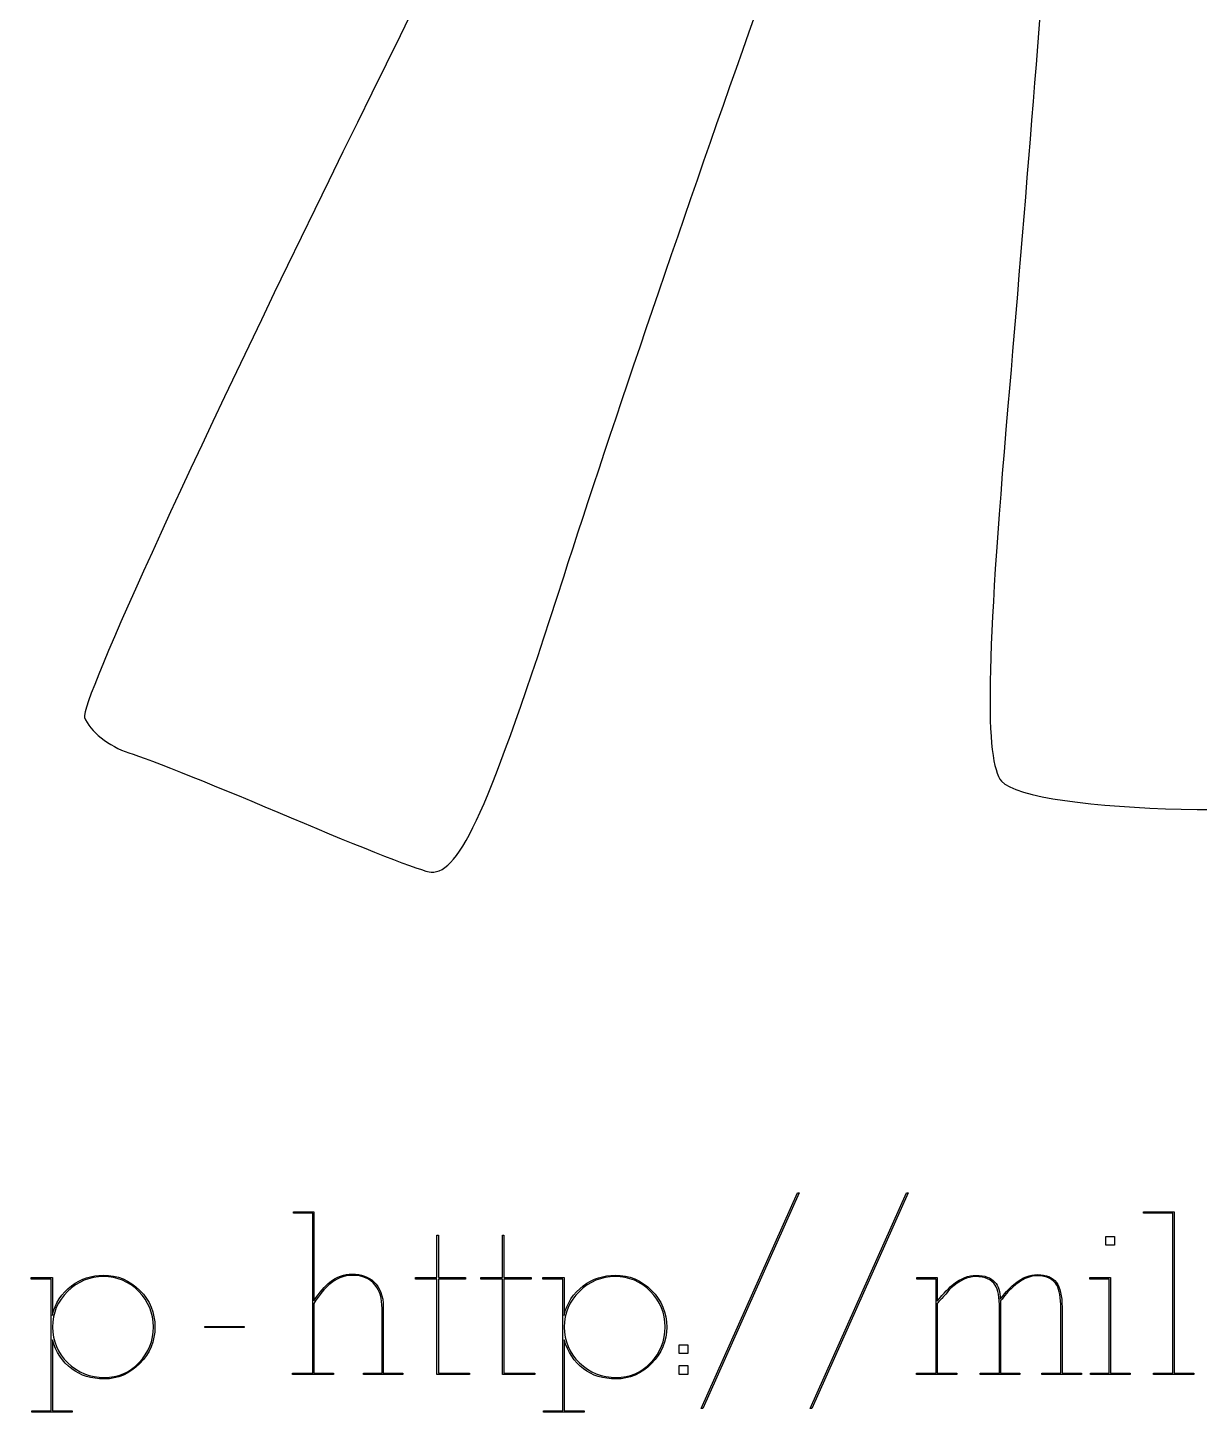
# Model space of a CAD drawing. Header units: centimetres. Extents: x -14.6 to 14.6, y -14.6 to 14.6.
# Drawn here: x 4.671 to 7.845, y -6.479 to -2.729 of the extents above; entities that cross this region are included whole.
import ezdxf

# ---------------------------------------------------------------- set-up
doc = ezdxf.new("R2010")
doc.units = ezdxf.units.CM
doc.header["$MEASUREMENT"] = 0
doc.layers.add('Layer 1', color=7, linetype='Continuous')

msp = doc.modelspace()

# ---------------------------------------------------------------- linework, layer by layer
at = {"layer": 'Layer 1', "color": 2}
msp.add_open_spline([(5.38424, -4.86849), (5.19538, -4.78809), (4.99757, -4.7089), (4.94465, -4.6925), (4.94465, -4.6925), (4.89176, -4.67613), (4.8378, -4.63306), (4.82476, -4.59683), (4.82476, -4.59683), (4.81175, -4.56059), (5.14444, -3.83556), (5.5641, -2.98568), (5.5641, -2.98568), (5.98373, -2.13577), (6.32742, -1.41236), (6.32782, -1.37807), (6.32782, -1.37807), (6.32824, -1.34378), (6.25774, -1.28022), (6.17118, -1.23682), (6.17118, -1.23682), (6.08463, -1.19344), (5.99914, -1.15009), (5.98125, -1.14049), (5.98125, -1.14049), (5.94795, -1.12263), (5.32985, -1.81664), (4.49973, -2.80396), (4.49973, -2.80396), (4.24009, -3.11274), (3.99021, -3.35768), (3.93478, -3.35768), (3.93478, -3.35768), (3.81461, -3.35768), (3.18077, -2.73067), (3.181, -2.61199), (3.181, -2.61199), (3.18108, -2.56571), (3.48368, -2.2779), (3.85347, -1.97243), (3.85347, -1.97243), (4.22324, -1.66698), (4.73076, -1.22725), (4.98131, -0.99526), (4.98131, -0.99526), (4.98131, -0.99526), (5.43684, -0.57348), (5.43684, -0.57348), (5.43684, -0.57348), (5.43684, -0.57348), (5.32469, -0.39645), (5.32469, -0.39645), (5.32469, -0.39645), (5.32469, -0.39645), (5.21256, -0.21944), (5.21256, -0.21944), (5.21256, -0.21944), (5.21256, -0.21944), (4.49716, -0.54727), (4.49716, -0.54727), (4.49716, -0.54727), (4.10369, -0.72755), (3.39009, -1.07561), (2.91136, -1.32069), (2.91136, -1.32069), (2.43266, -1.5658), (2.01187, -1.75661), (1.97628, -1.74476), (1.97628, -1.74476), (1.89426, -1.71744), (1.52599, -0.83618), (1.55978, -0.74812), (1.55978, -0.74812), (1.57363, -0.712), (1.88611, -0.58638), (2.25412, -0.46895), (2.25412, -0.46895), (2.93075, -0.25311), (4.85129, 0.41844), (4.89035, 0.45284), (4.89035, 0.45284), (4.90198, 0.46311), (4.89439, 0.56282), (4.87345, 0.67447), (4.87345, 0.67447), (4.87345, 0.67447), (4.83535, 0.87744), (4.83535, 0.87744), (4.83535, 0.87744), (4.83535, 0.87744), (4.45164, 0.87713), (4.45164, 0.87713), (4.45164, 0.87713), (4.24059, 0.87694), (3.61722, 0.8361), (3.06636, 0.78637), (3.06636, 0.78637), (1.85786, 0.67726), (1.80401, 0.67577), (1.75784, 0.74996), (1.75784, 0.74996), (1.73783, 0.78214), (1.7343, 1.03647), (1.75005, 1.31511), (1.75005, 1.31511), (1.75005, 1.31511), (1.77867, 1.82178), (1.77867, 1.82178), (1.77867, 1.82178), (1.77867, 1.82178), (2.03619, 1.81975), (2.03619, 1.81975), (2.03619, 1.81975), (2.17784, 1.81865), (2.85407, 1.76946), (3.53894, 1.71047), (3.53894, 1.71047), (4.2238, 1.65146), (4.79792, 1.617), (4.81477, 1.63385), (4.81477, 1.63385), (4.83165, 1.6507), (4.8601, 1.75484), (4.87802, 1.86527), (4.87802, 1.86527), (4.87802, 1.86527), (4.91059, 2.06605), (4.91059, 2.06605), (4.91059, 2.06605), (4.91059, 2.06605), (4.44058, 2.24732), (4.44058, 2.24732), (4.44058, 2.24732), (4.18203, 2.347), (3.44363, 2.6039), (2.79969, 2.81819), (2.79969, 2.81819), (2.15571, 3.03248), (1.60383, 3.2328), (1.57327, 3.26337), (1.57327, 3.26337), (1.49433, 3.34231), (1.86895, 4.21928), (1.99169, 4.2429), (1.99169, 4.2429), (2.04384, 4.25295), (2.60129, 4.00344), (3.23044, 3.68842), (3.23044, 3.68842), (3.85962, 3.37341), (4.56199, 3.03584), (4.79126, 2.93828), (4.79126, 2.93828), (4.79126, 2.93828), (5.20813, 2.7609), (5.20813, 2.7609), (5.20813, 2.7609), (5.20813, 2.7609), (5.30922, 2.89225), (5.30922, 2.89225), (5.30922, 2.89225), (5.36482, 2.96452), (5.41088, 3.05356), (5.41159, 3.09014), (5.41159, 3.09014), (5.41283, 3.15452), (4.71427, 3.7837), (3.6816, 4.64837), (3.6816, 4.64837), (3.40618, 4.87897), (3.18083, 5.11079), (3.18083, 5.16345), (3.18083, 5.16345), (3.18083, 5.29389), (3.83205, 5.92985), (3.94025, 5.90507), (3.94025, 5.90507), (3.98792, 5.89415), (4.42531, 5.42163), (4.91222, 4.85504), (4.91222, 4.85504), (6.04624, 3.5354), (5.97112, 3.59994), (6.17923, 3.76668), (6.17923, 3.76668), (6.17923, 3.76668), (6.34467, 3.89924), (6.34467, 3.89924), (6.34467, 3.89924), (6.34467, 3.89924), (5.95864, 4.72053), (5.95864, 4.72053), (5.95864, 4.72053), (5.74633, 5.17223), (5.39273, 5.88413), (5.17291, 6.30249), (5.17291, 6.30249), (4.87395, 6.87145), (4.78872, 7.08185), (4.83475, 7.13733), (4.83475, 7.13733), (4.91776, 7.23732), (5.67295, 7.53001), (5.78717, 7.50648), (5.78717, 7.50648), (5.84999, 7.49349), (5.99042, 7.14848), (6.24005, 6.39379), (6.24005, 6.39379), (6.77742, 4.7691), (7.01641, 4.14438), (7.09187, 4.16718), (7.09187, 4.16718), (7.12848, 4.17824), (7.2316, 4.20342), (7.32104, 4.22312), (7.32104, 4.22312), (7.32104, 4.22312), (7.48365, 4.2589), (7.48365, 4.2589), (7.48365, 4.2589), (7.48365, 4.2589), (7.44719, 4.75728), (7.44719, 4.75728), (7.44719, 4.75728), (7.42715, 5.0314), (7.37288, 5.70173), (7.32663, 6.24692), (7.32663, 6.24692), (7.28034, 6.79212), (7.25728, 7.26213), (7.27537, 7.2914), (7.27537, 7.2914), (7.29346, 7.32066), (7.53934, 7.3446), (7.82175, 7.3446), (7.82175, 7.3446), (8.21554, 7.3446), (8.34262, 7.3254), (8.36684, 7.26233), (8.36684, 7.26233), (8.38419, 7.21706), (8.35543, 6.59118), (8.30291, 5.87149), (8.30291, 5.87149), (8.18523, 4.25907), (8.18664, 4.24157), (8.43728, 4.19072), (8.43728, 4.19072), (8.61307, 4.15505), (8.6348, 4.16662), (8.70228, 4.33174), (8.70228, 4.33174), (8.83165, 4.64837), (9.4642, 6.49954), (9.59489, 6.94398), (9.59489, 6.94398), (9.73273, 7.41275), (9.79089, 7.5163), (9.91651, 7.5163), (9.91651, 7.5163), (10.07159, 7.5163), (10.84984, 7.16251), (10.84984, 7.09204), (10.84984, 7.09204), (10.84984, 7.05343), (10.58543, 6.49567), (10.26223, 5.85258), (10.26223, 5.85258), (9.93906, 5.20951), (9.59503, 4.50156), (9.49772, 4.27942), (9.49772, 4.27942), (9.49772, 4.27942), (9.32083, 3.87548), (9.32083, 3.87548), (9.32083, 3.87548), (9.32083, 3.87548), (9.50275, 3.75624), (9.50275, 3.75624), (9.50275, 3.75624), (9.50275, 3.75624), (9.68464, 3.637), (9.68464, 3.637), (9.68464, 3.637), (9.68464, 3.637), (10.02731, 4.0171), (10.02731, 4.0171), (10.02731, 4.0171), (10.21581, 4.22614), (10.64904, 4.72776), (10.99008, 5.13181), (10.99008, 5.13181), (11.33114, 5.53587), (11.64723, 5.88066), (11.69253, 5.89804), (11.69253, 5.89804), (11.80539, 5.94134), (12.45232, 5.29544), (12.45232, 5.13943), (12.45232, 5.13943), (12.45232, 5.07043), (12.37344, 4.96175), (12.26634, 4.88309), (12.26634, 4.88309), (12.16404, 4.80799), (11.72287, 4.43617), (11.28599, 4.05678), (11.28599, 4.05678), (10.84908, 3.67741), (10.4284, 3.31493), (10.35116, 3.25126), (10.35116, 3.25126), (10.21115, 3.13586), (10.21104, 3.13487), (10.31566, 2.95115), (10.31566, 2.95115), (10.37337, 2.84977), (10.4367, 2.76666), (10.45637, 2.76646), (10.45637, 2.76646), (10.51682, 2.76584), (11.54623, 3.25341), (12.56758, 3.76637), (12.56758, 3.76637), (13.10166, 4.03462), (13.58682, 4.25411), (13.64571, 4.25411), (13.64571, 4.25411), (13.7249, 4.25411), (13.80031, 4.14082), (13.93544, 3.81892), (13.93544, 3.81892), (14.03591, 3.57957), (14.11032, 3.34626), (14.10077, 3.30048), (14.10077, 3.30048), (14.08967, 3.24725), (13.6191, 3.06344), (12.79573, 2.7907), (12.79573, 2.7907), (11.19475, 2.26041), (10.73538, 2.08148), (10.73538, 1.98815), (10.73538, 1.98815), (10.73538, 1.94796), (10.76188, 1.84538), (10.79428, 1.76017), (10.79428, 1.76017), (10.79428, 1.76017), (10.85317, 1.60529), (10.85317, 1.60529), (10.85317, 1.60529), (10.85317, 1.60529), (11.3809, 1.64348), (11.3809, 1.64348), (11.3809, 1.64348), (11.67116, 1.66447), (12.32939, 1.72092), (12.84365, 1.76887), (12.84365, 1.76887), (13.56069, 1.83575), (13.79752, 1.84044), (13.85952, 1.78899), (13.85952, 1.78899), (13.97679, 1.69165), (13.97382, 0.78741), (13.85604, 0.72149), (13.85604, 0.72149), (13.80965, 0.69552), (13.46838, 0.70554), (13.09768, 0.74375), (13.09768, 0.74375), (12.72698, 0.78197), (12.06029, 0.83141), (11.6161, 0.85362), (11.6161, 0.85362), (11.6161, 0.85362), (10.80847, 0.89407), (10.80847, 0.89407), (10.80847, 0.89407), (10.80847, 0.89407), (10.76823, 0.67961), (10.76823, 0.67961), (10.76823, 0.67961), (10.7461, 0.56164), (10.73611, 0.45942), (10.74602, 0.45242), (10.74602, 0.45242), (10.82597, 0.39592), (13.40632, -0.47787), (13.98454, -0.64424), (13.98454, -0.64424), (14.12758, -0.68538), (14.12227, -0.84588), (13.96525, -1.2262), (13.96525, -1.2262), (13.70605, -1.85395), (13.81511, -1.85609), (12.4966, -1.19759), (12.4966, -1.19759), (11.85845, -0.8789), (11.13726, -0.52802), (10.89396, -0.41784), (10.89396, -0.41784), (10.89396, -0.41784), (10.4516, -0.21755), (10.4516, -0.21755), (10.4516, -0.21755), (10.4516, -0.21755), (10.32988, -0.38852), (10.32988, -0.38852), (10.32988, -0.38852), (10.21104, -0.55542), (10.21067, -0.56228), (10.31436, -0.67714), (10.31436, -0.67714), (10.37281, -0.74186), (10.87776, -1.1837), (11.43647, -1.65902), (11.43647, -1.65902), (12.14846, -2.26475), (12.45232, -2.55877), (12.45232, -2.64197), (12.45232, -2.64197), (12.45232, -2.79318), (11.88619, -3.35768), (11.73455, -3.35768), (11.73455, -3.35768), (11.65965, -3.35768), (11.41369, -3.11051), (11.00845, -2.62797), (11.00845, -2.62797), (10.6714, -2.22665), (10.23249, -1.71989), (10.03313, -1.50188), (10.03313, -1.50188), (10.03313, -1.50188), (9.67061, -1.1055), (9.67061, -1.1055), (9.67061, -1.1055), (9.67061, -1.1055), (9.49411, -1.236), (9.49411, -1.236), (9.49411, -1.236), (9.49411, -1.236), (9.31764, -1.36647), (9.31764, -1.36647), (9.31764, -1.36647), (9.31764, -1.36647), (9.60285, -1.97576), (9.60285, -1.97576), (9.60285, -1.97576), (9.75971, -2.31086), (10.10667, -3.01783), (10.37388, -3.54682), (10.37388, -3.54682), (10.64109, -4.07579), (10.84719, -4.54112), (10.83192, -4.58094), (10.83192, -4.58094), (10.79682, -4.67241), (9.94451, -5.03362), (9.84965, -4.99721), (9.84965, -4.99721), (9.81082, -4.98231), (9.70837, -4.74254), (9.62201, -4.46435), (9.62201, -4.46435), (9.4653, -3.95966), (8.67584, -1.68546), (8.64553, -1.65134), (8.64553, -1.65134), (8.63672, -1.64146), (8.53309, -1.65146), (8.41524, -1.67355), (8.41524, -1.67355), (8.41524, -1.67355), (8.20095, -1.71374), (8.20095, -1.71374), (8.20095, -1.71374), (8.20095, -1.71374), (8.23715, -2.3497), (8.23715, -2.3497), (8.23715, -2.3497), (8.25708, -2.69948), (8.30384, -3.3806), (8.34107, -3.86325), (8.34107, -3.86325), (8.39884, -4.61226), (8.39681, -4.74838), (8.32727, -4.79238), (8.32727, -4.79238), (8.19513, -4.87603), (7.38273, -4.85774), (7.30949, -4.76949), (7.30949, -4.76949), (7.26318, -4.71367), (7.26781, -4.44161), (7.32677, -3.75364), (7.32677, -3.75364), (7.37105, -3.2368), (7.42492, -2.56627), (7.44648, -2.26351), (7.44648, -2.26351), (7.44648, -2.26351), (7.48568, -1.71304), (7.48568, -1.71304), (7.48568, -1.71304), (7.48568, -1.71304), (7.27077, -1.67273), (7.27077, -1.67273), (7.27077, -1.67273), (7.12187, -1.64479), (7.04209, -1.65467), (7.01105, -1.70491), (7.01105, -1.70491), (6.95048, -1.80292), (6.38499, -3.40202), (6.12301, -4.21614), (6.12301, -4.21614), (5.9204, -4.84577), (5.84254, -5.01903), (5.76354, -5.01604), (5.76354, -5.01604), (5.74379, -5.01528), (5.5731, -4.9489), (5.38424, -4.86849)], degree=3, knots=[0, 0, 0, 0, 0.0075188, 0.0075188, 0.0075188, 0.0075188, 0.0150376, 0.0150376, 0.0150376, 0.0150376, 0.0225564, 0.0225564, 0.0225564, 0.0225564, 0.0300752, 0.0300752, 0.0300752, 0.0300752, 0.037594, 0.037594, 0.037594, 0.037594, 0.0451128, 0.0451128, 0.0451128, 0.0451128, 0.0526316, 0.0526316, 0.0526316, 0.0526316, 0.0601504, 0.0601504, 0.0601504, 0.0601504, 0.0676692, 0.0676692, 0.0676692, 0.0676692, 0.075188, 0.075188, 0.075188, 0.075188, 0.0827068, 0.0827068, 0.0827068, 0.0827068, 0.0902256, 0.0902256, 0.0902256, 0.0902256, 0.0977444, 0.0977444, 0.0977444, 0.0977444, 0.1052632, 0.1052632, 0.1052632, 0.1052632, 0.112782, 0.112782, 0.112782, 0.112782, 0.1203008, 0.1203008, 0.1203008, 0.1203008, 0.1278195, 0.1278195, 0.1278195, 0.1278195, 0.1353383, 0.1353383, 0.1353383, 0.1353383, 0.1428571, 0.1428571, 0.1428571, 0.1428571, 0.1503759, 0.1503759, 0.1503759, 0.1503759, 0.1578947, 0.1578947, 0.1578947, 0.1578947, 0.1654135, 0.1654135, 0.1654135, 0.1654135, 0.1729323, 0.1729323, 0.1729323, 0.1729323, 0.1804511, 0.1804511, 0.1804511, 0.1804511, 0.1879699, 0.1879699, 0.1879699, 0.1879699, 0.1954887, 0.1954887, 0.1954887, 0.1954887, 0.2030075, 0.2030075, 0.2030075, 0.2030075, 0.2105263, 0.2105263, 0.2105263, 0.2105263, 0.2180451, 0.2180451, 0.2180451, 0.2180451, 0.2255639, 0.2255639, 0.2255639, 0.2255639, 0.2330827, 0.2330827, 0.2330827, 0.2330827, 0.2406015, 0.2406015, 0.2406015, 0.2406015, 0.2481203, 0.2481203, 0.2481203, 0.2481203, 0.2556391, 0.2556391, 0.2556391, 0.2556391, 0.2631579, 0.2631579, 0.2631579, 0.2631579, 0.2706767, 0.2706767, 0.2706767, 0.2706767, 0.2781955, 0.2781955, 0.2781955, 0.2781955, 0.2857143, 0.2857143, 0.2857143, 0.2857143, 0.2932331, 0.2932331, 0.2932331, 0.2932331, 0.3007519, 0.3007519, 0.3007519, 0.3007519, 0.3082707, 0.3082707, 0.3082707, 0.3082707, 0.3157895, 0.3157895, 0.3157895, 0.3157895, 0.3233083, 0.3233083, 0.3233083, 0.3233083, 0.3308271, 0.3308271, 0.3308271, 0.3308271, 0.3383459, 0.3383459, 0.3383459, 0.3383459, 0.3458647, 0.3458647, 0.3458647, 0.3458647, 0.3533835, 0.3533835, 0.3533835, 0.3533835, 0.3609023, 0.3609023, 0.3609023, 0.3609023, 0.3684211, 0.3684211, 0.3684211, 0.3684211, 0.3759398, 0.3759398, 0.3759398, 0.3759398, 0.3834586, 0.3834586, 0.3834586, 0.3834586, 0.3909774, 0.3909774, 0.3909774, 0.3909774, 0.3984962, 0.3984962, 0.3984962, 0.3984962, 0.406015, 0.406015, 0.406015, 0.406015, 0.4135338, 0.4135338, 0.4135338, 0.4135338, 0.4210526, 0.4210526, 0.4210526, 0.4210526, 0.4285714, 0.4285714, 0.4285714, 0.4285714, 0.4360902, 0.4360902, 0.4360902, 0.4360902, 0.443609, 0.443609, 0.443609, 0.443609, 0.4511278, 0.4511278, 0.4511278, 0.4511278, 0.4586466, 0.4586466, 0.4586466, 0.4586466, 0.4661654, 0.4661654, 0.4661654, 0.4661654, 0.4736842, 0.4736842, 0.4736842, 0.4736842, 0.481203, 0.481203, 0.481203, 0.481203, 0.4887218, 0.4887218, 0.4887218, 0.4887218, 0.4962406, 0.4962406, 0.4962406, 0.4962406, 0.5037594, 0.5037594, 0.5037594, 0.5037594, 0.5112782, 0.5112782, 0.5112782, 0.5112782, 0.518797, 0.518797, 0.518797, 0.518797, 0.5263158, 0.5263158, 0.5263158, 0.5263158, 0.5338346, 0.5338346, 0.5338346, 0.5338346, 0.5413534, 0.5413534, 0.5413534, 0.5413534, 0.5488722, 0.5488722, 0.5488722, 0.5488722, 0.556391, 0.556391, 0.556391, 0.556391, 0.5639098, 0.5639098, 0.5639098, 0.5639098, 0.5714286, 0.5714286, 0.5714286, 0.5714286, 0.5789474, 0.5789474, 0.5789474, 0.5789474, 0.5864662, 0.5864662, 0.5864662, 0.5864662, 0.593985, 0.593985, 0.593985, 0.593985, 0.6015038, 0.6015038, 0.6015038, 0.6015038, 0.6090226, 0.6090226, 0.6090226, 0.6090226, 0.6165414, 0.6165414, 0.6165414, 0.6165414, 0.6240602, 0.6240602, 0.6240602, 0.6240602, 0.6315789, 0.6315789, 0.6315789, 0.6315789, 0.6390977, 0.6390977, 0.6390977, 0.6390977, 0.6466165, 0.6466165, 0.6466165, 0.6466165, 0.6541353, 0.6541353, 0.6541353, 0.6541353, 0.6616541, 0.6616541, 0.6616541, 0.6616541, 0.6691729, 0.6691729, 0.6691729, 0.6691729, 0.6766917, 0.6766917, 0.6766917, 0.6766917, 0.6842105, 0.6842105, 0.6842105, 0.6842105, 0.6917293, 0.6917293, 0.6917293, 0.6917293, 0.6992481, 0.6992481, 0.6992481, 0.6992481, 0.7067669, 0.7067669, 0.7067669, 0.7067669, 0.7142857, 0.7142857, 0.7142857, 0.7142857, 0.7218045, 0.7218045, 0.7218045, 0.7218045, 0.7293233, 0.7293233, 0.7293233, 0.7293233, 0.7368421, 0.7368421, 0.7368421, 0.7368421, 0.7443609, 0.7443609, 0.7443609, 0.7443609, 0.7518797, 0.7518797, 0.7518797, 0.7518797, 0.7593985, 0.7593985, 0.7593985, 0.7593985, 0.7669173, 0.7669173, 0.7669173, 0.7669173, 0.7744361, 0.7744361, 0.7744361, 0.7744361, 0.7819549, 0.7819549, 0.7819549, 0.7819549, 0.7894737, 0.7894737, 0.7894737, 0.7894737, 0.7969925, 0.7969925, 0.7969925, 0.7969925, 0.8045113, 0.8045113, 0.8045113, 0.8045113, 0.8120301, 0.8120301, 0.8120301, 0.8120301, 0.8195489, 0.8195489, 0.8195489, 0.8195489, 0.8270677, 0.8270677, 0.8270677, 0.8270677, 0.8345865, 0.8345865, 0.8345865, 0.8345865, 0.8421053, 0.8421053, 0.8421053, 0.8421053, 0.8496241, 0.8496241, 0.8496241, 0.8496241, 0.8571429, 0.8571429, 0.8571429, 0.8571429, 0.8646617, 0.8646617, 0.8646617, 0.8646617, 0.8721805, 0.8721805, 0.8721805, 0.8721805, 0.8796992, 0.8796992, 0.8796992, 0.8796992, 0.887218, 0.887218, 0.887218, 0.887218, 0.8947368, 0.8947368, 0.8947368, 0.8947368, 0.9022556, 0.9022556, 0.9022556, 0.9022556, 0.9097744, 0.9097744, 0.9097744, 0.9097744, 0.9172932, 0.9172932, 0.9172932, 0.9172932, 0.924812, 0.924812, 0.924812, 0.924812, 0.9323308, 0.9323308, 0.9323308, 0.9323308, 0.9398496, 0.9398496, 0.9398496, 0.9398496, 0.9473684, 0.9473684, 0.9473684, 0.9473684, 0.9548872, 0.9548872, 0.9548872, 0.9548872, 0.962406, 0.962406, 0.962406, 0.962406, 0.9699248, 0.9699248, 0.9699248, 0.9699248, 0.9774436, 0.9774436, 0.9774436, 0.9774436, 0.9849624, 0.9849624, 0.9849624, 0.9849624, 1, 1, 1, 1], dxfattribs=at)
at = {"layer": 'Layer 1', "lineweight": 30}
for points, knots in [([(6.75668, -5.88432), (6.75668, -5.88432), (6.49548, -6.46874), (6.49548, -6.46874), (6.49548, -6.46874), (6.49548, -6.46874), (6.49977, -6.46874), (6.49977, -6.46874), (6.49977, -6.46874), (6.49977, -6.46874), (6.76097, -5.88432), (6.76097, -5.88432), (6.76097, -5.88432), (6.76097, -5.88432), (6.75668, -5.88432), (6.75668, -5.88432)], [0, 0, 0, 0, 0.2, 0.2, 0.2, 0.2, 0.4, 0.4, 0.4, 0.4, 0.6, 0.6, 0.6, 0.6, 1, 1, 1, 1]), ([(7.05231, -5.88432), (7.05231, -5.88432), (6.79111, -6.46874), (6.79111, -6.46874), (6.79111, -6.46874), (6.79111, -6.46874), (6.7954, -6.46874), (6.7954, -6.46874), (6.7954, -6.46874), (6.7954, -6.46874), (7.0566, -5.88432), (7.0566, -5.88432), (7.0566, -5.88432), (7.0566, -5.88432), (7.05231, -5.88432), (7.05231, -5.88432)], [0, 0, 0, 0, 0.2, 0.2, 0.2, 0.2, 0.4, 0.4, 0.4, 0.4, 0.6, 0.6, 0.6, 0.6, 1, 1, 1, 1]), ([(5.68757, -6.37318), (5.68757, -6.37318), (5.63423, -6.37318), (5.63423, -6.37318), (5.63423, -6.37318), (5.63423, -6.37318), (5.63423, -6.19394), (5.63423, -6.19394), (5.63423, -6.19394), (5.63423, -6.164), (5.62568, -6.14108), (5.60855, -6.12517), (5.60855, -6.12517), (5.59365, -6.11145), (5.57431, -6.10459), (5.55052, -6.10459), (5.55052, -6.10459), (5.528, -6.10459), (5.50771, -6.11176), (5.48962, -6.1261), (5.48962, -6.1261), (5.47664, -6.13663), (5.46205, -6.15367), (5.44588, -6.17724), (5.44588, -6.17724), (5.44588, -6.17724), (5.44588, -5.93597), (5.44588, -5.93597), (5.44588, -5.93597), (5.44588, -5.93597), (5.3907, -5.93597), (5.3907, -5.93597), (5.3907, -5.93597), (5.3907, -5.93597), (5.3907, -5.93932), (5.3907, -5.93932), (5.3907, -5.93932), (5.3907, -5.93932), (5.443, -5.93932), (5.443, -5.93932), (5.443, -5.93932), (5.443, -5.93932), (5.443, -6.37318), (5.443, -6.37318), (5.443, -6.37318), (5.443, -6.37318), (5.38825, -6.37318), (5.38825, -6.37318), (5.38825, -6.37318), (5.38825, -6.37318), (5.38825, -6.37654), (5.38825, -6.37654), (5.38825, -6.37654), (5.38825, -6.37654), (5.4991, -6.37654), (5.4991, -6.37654), (5.4991, -6.37654), (5.4991, -6.37654), (5.4991, -6.37318), (5.4991, -6.37318), (5.4991, -6.37318), (5.4991, -6.37318), (5.44588, -6.37318), (5.44588, -6.37318), (5.44588, -6.37318), (5.44588, -6.37318), (5.44588, -6.18395), (5.44588, -6.18395), (5.44588, -6.18395), (5.46205, -6.16005), (5.47551, -6.14331), (5.48626, -6.13375), (5.48626, -6.13375), (5.50562, -6.11656), (5.52704, -6.10795), (5.55052, -6.10795), (5.55052, -6.10795), (5.57779, -6.10795), (5.59842, -6.11673), (5.61241, -6.13425), (5.61241, -6.13425), (5.62472, -6.14986), (5.63087, -6.17089), (5.63087, -6.19733), (5.63087, -6.19733), (5.63087, -6.19733), (5.63087, -6.37318), (5.63087, -6.37318), (5.63087, -6.37318), (5.63087, -6.37318), (5.5805, -6.37318), (5.5805, -6.37318), (5.5805, -6.37318), (5.5805, -6.37318), (5.5805, -6.37654), (5.5805, -6.37654), (5.5805, -6.37654), (5.5805, -6.37654), (5.68757, -6.37654), (5.68757, -6.37654), (5.68757, -6.37654), (5.68757, -6.37654), (5.68757, -6.37318), (5.68757, -6.37318)], [0, 0, 0, 0, 0.037037, 0.037037, 0.037037, 0.037037, 0.0740741, 0.0740741, 0.0740741, 0.0740741, 0.1111111, 0.1111111, 0.1111111, 0.1111111, 0.1481481, 0.1481481, 0.1481481, 0.1481481, 0.1851852, 0.1851852, 0.1851852, 0.1851852, 0.2222222, 0.2222222, 0.2222222, 0.2222222, 0.2592593, 0.2592593, 0.2592593, 0.2592593, 0.2962963, 0.2962963, 0.2962963, 0.2962963, 0.3333333, 0.3333333, 0.3333333, 0.3333333, 0.3703704, 0.3703704, 0.3703704, 0.3703704, 0.4074074, 0.4074074, 0.4074074, 0.4074074, 0.4444444, 0.4444444, 0.4444444, 0.4444444, 0.4814815, 0.4814815, 0.4814815, 0.4814815, 0.5185185, 0.5185185, 0.5185185, 0.5185185, 0.5555556, 0.5555556, 0.5555556, 0.5555556, 0.5925926, 0.5925926, 0.5925926, 0.5925926, 0.6296296, 0.6296296, 0.6296296, 0.6296296, 0.6666667, 0.6666667, 0.6666667, 0.6666667, 0.7037037, 0.7037037, 0.7037037, 0.7037037, 0.7407407, 0.7407407, 0.7407407, 0.7407407, 0.7777778, 0.7777778, 0.7777778, 0.7777778, 0.8148148, 0.8148148, 0.8148148, 0.8148148, 0.8518519, 0.8518519, 0.8518519, 0.8518519, 0.8888889, 0.8888889, 0.8888889, 0.8888889, 0.9259259, 0.9259259, 0.9259259, 0.9259259, 1, 1, 1, 1]), ([(7.83016, -6.37318), (7.83016, -6.37318), (7.77691, -6.37318), (7.77691, -6.37318), (7.77691, -6.37318), (7.77691, -6.37318), (7.77691, -5.93597), (7.77691, -5.93597), (7.77691, -5.93597), (7.77691, -5.93597), (7.69411, -5.93597), (7.69411, -5.93597), (7.69411, -5.93597), (7.69411, -5.93597), (7.69411, -5.93932), (7.69411, -5.93932), (7.69411, -5.93932), (7.69411, -5.93932), (7.77406, -5.93932), (7.77406, -5.93932), (7.77406, -5.93932), (7.77406, -5.93932), (7.77406, -6.37318), (7.77406, -6.37318), (7.77406, -6.37318), (7.77406, -6.37318), (7.72173, -6.37318), (7.72173, -6.37318), (7.72173, -6.37318), (7.72173, -6.37318), (7.72173, -6.37654), (7.72173, -6.37654), (7.72173, -6.37654), (7.72173, -6.37654), (7.83016, -6.37654), (7.83016, -6.37654), (7.83016, -6.37654), (7.83016, -6.37654), (7.83016, -6.37318), (7.83016, -6.37318)], [0, 0, 0, 0, 0.0909091, 0.0909091, 0.0909091, 0.0909091, 0.1818182, 0.1818182, 0.1818182, 0.1818182, 0.2727273, 0.2727273, 0.2727273, 0.2727273, 0.3636364, 0.3636364, 0.3636364, 0.3636364, 0.4545455, 0.4545455, 0.4545455, 0.4545455, 0.5454545, 0.5454545, 0.5454545, 0.5454545, 0.6363636, 0.6363636, 0.6363636, 0.6363636, 0.7272727, 0.7272727, 0.7272727, 0.7272727, 0.8181818, 0.8181818, 0.8181818, 0.8181818, 1, 1, 1, 1]), ([(5.86754, -6.37318), (5.86754, -6.37318), (5.78338, -6.37318), (5.78338, -6.37318), (5.78338, -6.37318), (5.78338, -6.37318), (5.78338, -6.11803), (5.78338, -6.11803), (5.78338, -6.11803), (5.78338, -6.11803), (5.85713, -6.11803), (5.85713, -6.11803), (5.85713, -6.11803), (5.85713, -6.11803), (5.85713, -6.11416), (5.85713, -6.11416), (5.85713, -6.11416), (5.85713, -6.11416), (5.78338, -6.11416), (5.78338, -6.11416), (5.78338, -6.11416), (5.78338, -6.11416), (5.78338, -5.99944), (5.78338, -5.99944), (5.78338, -5.99944), (5.78338, -5.99944), (5.77955, -5.99944), (5.77955, -5.99944), (5.77955, -5.99944), (5.77955, -5.99944), (5.77955, -6.11416), (5.77955, -6.11416), (5.77955, -6.11416), (5.77955, -6.11416), (5.72149, -6.11416), (5.72149, -6.11416), (5.72149, -6.11416), (5.72149, -6.11416), (5.72149, -6.11803), (5.72149, -6.11803), (5.72149, -6.11803), (5.72149, -6.11803), (5.77955, -6.11803), (5.77955, -6.11803), (5.77955, -6.11803), (5.77955, -6.11803), (5.77955, -6.37654), (5.77955, -6.37654), (5.77955, -6.37654), (5.77955, -6.37654), (5.86754, -6.37654), (5.86754, -6.37654), (5.86754, -6.37654), (5.86754, -6.37654), (5.86754, -6.37318), (5.86754, -6.37318)], [0, 0, 0, 0, 0.0666667, 0.0666667, 0.0666667, 0.0666667, 0.1333333, 0.1333333, 0.1333333, 0.1333333, 0.2, 0.2, 0.2, 0.2, 0.2666667, 0.2666667, 0.2666667, 0.2666667, 0.3333333, 0.3333333, 0.3333333, 0.3333333, 0.4, 0.4, 0.4, 0.4, 0.4666667, 0.4666667, 0.4666667, 0.4666667, 0.5333333, 0.5333333, 0.5333333, 0.5333333, 0.6, 0.6, 0.6, 0.6, 0.6666667, 0.6666667, 0.6666667, 0.6666667, 0.7333333, 0.7333333, 0.7333333, 0.7333333, 0.8, 0.8, 0.8, 0.8, 0.8666667, 0.8666667, 0.8666667, 0.8666667, 1, 1, 1, 1]), ([(6.04492, -6.37318), (6.04492, -6.37318), (5.96076, -6.37318), (5.96076, -6.37318), (5.96076, -6.37318), (5.96076, -6.37318), (5.96076, -6.11803), (5.96076, -6.11803), (5.96076, -6.11803), (5.96076, -6.11803), (6.0345, -6.11803), (6.0345, -6.11803), (6.0345, -6.11803), (6.0345, -6.11803), (6.0345, -6.11416), (6.0345, -6.11416), (6.0345, -6.11416), (6.0345, -6.11416), (5.96076, -6.11416), (5.96076, -6.11416), (5.96076, -6.11416), (5.96076, -6.11416), (5.96076, -5.99944), (5.96076, -5.99944), (5.96076, -5.99944), (5.96076, -5.99944), (5.95689, -5.99944), (5.95689, -5.99944), (5.95689, -5.99944), (5.95689, -5.99944), (5.95689, -6.11416), (5.95689, -6.11416), (5.95689, -6.11416), (5.95689, -6.11416), (5.89887, -6.11416), (5.89887, -6.11416), (5.89887, -6.11416), (5.89887, -6.11416), (5.89887, -6.11803), (5.89887, -6.11803), (5.89887, -6.11803), (5.89887, -6.11803), (5.95689, -6.11803), (5.95689, -6.11803), (5.95689, -6.11803), (5.95689, -6.11803), (5.95689, -6.37654), (5.95689, -6.37654), (5.95689, -6.37654), (5.95689, -6.37654), (6.04492, -6.37654), (6.04492, -6.37654), (6.04492, -6.37654), (6.04492, -6.37654), (6.04492, -6.37318), (6.04492, -6.37318)], [0, 0, 0, 0, 0.0666667, 0.0666667, 0.0666667, 0.0666667, 0.1333333, 0.1333333, 0.1333333, 0.1333333, 0.2, 0.2, 0.2, 0.2, 0.2666667, 0.2666667, 0.2666667, 0.2666667, 0.3333333, 0.3333333, 0.3333333, 0.3333333, 0.4, 0.4, 0.4, 0.4, 0.4666667, 0.4666667, 0.4666667, 0.4666667, 0.5333333, 0.5333333, 0.5333333, 0.5333333, 0.6, 0.6, 0.6, 0.6, 0.6666667, 0.6666667, 0.6666667, 0.6666667, 0.7333333, 0.7333333, 0.7333333, 0.7333333, 0.8, 0.8, 0.8, 0.8, 0.8666667, 0.8666667, 0.8666667, 0.8666667, 1, 1, 1, 1]), ([(7.61559, -6.00282), (7.61559, -6.00282), (7.5918, -6.00282), (7.5918, -6.00282), (7.5918, -6.00282), (7.5918, -6.00282), (7.5918, -6.02574), (7.5918, -6.02574), (7.5918, -6.02574), (7.5918, -6.02574), (7.61559, -6.02574), (7.61559, -6.02574), (7.61559, -6.02574), (7.61559, -6.02574), (7.61559, -6.00282), (7.61559, -6.00282)], [0, 0, 0, 0, 0.2, 0.2, 0.2, 0.2, 0.4, 0.4, 0.4, 0.4, 0.6, 0.6, 0.6, 0.6, 1, 1, 1, 1]), ([(5.01546, -6.24796), (5.01546, -6.2091), (5.0018, -6.17597), (4.97451, -6.14856), (4.97451, -6.14856), (4.94722, -6.12116), (4.91423, -6.10744), (4.87554, -6.10744), (4.87554, -6.10744), (4.84384, -6.10744), (4.81514, -6.11704), (4.78946, -6.13617), (4.78946, -6.13617), (4.7622, -6.15655), (4.7449, -6.18333), (4.73756, -6.21647), (4.73756, -6.21647), (4.73756, -6.21647), (4.73756, -6.11416), (4.73756, -6.11416), (4.73756, -6.11416), (4.73756, -6.11416), (4.68001, -6.11416), (4.68001, -6.11416), (4.68001, -6.11416), (4.68001, -6.11416), (4.68001, -6.11803), (4.68001, -6.11803), (4.68001, -6.11803), (4.68001, -6.11803), (4.73428, -6.11803), (4.73428, -6.11803), (4.73428, -6.11803), (4.73428, -6.11803), (4.73428, -6.47495), (4.73428, -6.47495), (4.73428, -6.47495), (4.73428, -6.47495), (4.68196, -6.47495), (4.68196, -6.47495), (4.68196, -6.47495), (4.68196, -6.47495), (4.68196, -6.47882), (4.68196, -6.47882), (4.68196, -6.47882), (4.68196, -6.47882), (4.79138, -6.47882), (4.79138, -6.47882), (4.79138, -6.47882), (4.79138, -6.47882), (4.79138, -6.47495), (4.79138, -6.47495), (4.79138, -6.47495), (4.79138, -6.47495), (4.73756, -6.47495), (4.73756, -6.47495), (4.73756, -6.47495), (4.73756, -6.47495), (4.73756, -6.28239), (4.73756, -6.28239), (4.73756, -6.28239), (4.74741, -6.31586), (4.76488, -6.34217), (4.78997, -6.36125), (4.78997, -6.36125), (4.8137, -6.37939), (4.84316, -6.38845), (4.87839, -6.38845), (4.87839, -6.38845), (4.91519, -6.38845), (4.94722, -6.37459), (4.97451, -6.34688), (4.97451, -6.34688), (5.0018, -6.31917), (5.01546, -6.2862), (5.01546, -6.24796)], [0, 0, 0, 0, 0.05, 0.05, 0.05, 0.05, 0.1, 0.1, 0.1, 0.1, 0.15, 0.15, 0.15, 0.15, 0.2, 0.2, 0.2, 0.2, 0.25, 0.25, 0.25, 0.25, 0.3, 0.3, 0.3, 0.3, 0.35, 0.35, 0.35, 0.35, 0.4, 0.4, 0.4, 0.4, 0.45, 0.45, 0.45, 0.45, 0.5, 0.5, 0.5, 0.5, 0.55, 0.55, 0.55, 0.55, 0.6, 0.6, 0.6, 0.6, 0.65, 0.65, 0.65, 0.65, 0.7, 0.7, 0.7, 0.7, 0.75, 0.75, 0.75, 0.75, 0.8, 0.8, 0.8, 0.8, 0.85, 0.85, 0.85, 0.85, 0.9, 0.9, 0.9, 0.9, 1, 1, 1, 1]), ([(5.01117, -6.24754), (5.01117, -6.2851), (4.99824, -6.31736), (4.97237, -6.34428), (4.97237, -6.34428), (4.94649, -6.37121), (4.91533, -6.38467), (4.87889, -6.38467), (4.87889, -6.38467), (4.83986, -6.38467), (4.80665, -6.37138), (4.77921, -6.34476), (4.77921, -6.34476), (4.75178, -6.31812), (4.73807, -6.28586), (4.73807, -6.24796), (4.73807, -6.24796), (4.73807, -6.21006), (4.75161, -6.1778), (4.77873, -6.15122), (4.77873, -6.15122), (4.80588, -6.1246), (4.83831, -6.11131), (4.87604, -6.11131), (4.87604, -6.11131), (4.91344, -6.11131), (4.9453, -6.12469), (4.97166, -6.15147), (4.97166, -6.15147), (4.99799, -6.17822), (5.01117, -6.21026), (5.01117, -6.24754)], [0, 0, 0, 0, 0.1111111, 0.1111111, 0.1111111, 0.1111111, 0.2222222, 0.2222222, 0.2222222, 0.2222222, 0.3333333, 0.3333333, 0.3333333, 0.3333333, 0.4444444, 0.4444444, 0.4444444, 0.4444444, 0.5555556, 0.5555556, 0.5555556, 0.5555556, 0.6666667, 0.6666667, 0.6666667, 0.6666667, 0.7777778, 0.7777778, 0.7777778, 0.7777778, 1, 1, 1, 1]), ([(6.40218, -6.24796), (6.40218, -6.2091), (6.38855, -6.17597), (6.36123, -6.14856), (6.36123, -6.14856), (6.33394, -6.12116), (6.30095, -6.10744), (6.26226, -6.10744), (6.26226, -6.10744), (6.23059, -6.10744), (6.20189, -6.11704), (6.17618, -6.13617), (6.17618, -6.13617), (6.14892, -6.15655), (6.13162, -6.18333), (6.12428, -6.21647), (6.12428, -6.21647), (6.12428, -6.21647), (6.12428, -6.11416), (6.12428, -6.11416), (6.12428, -6.11416), (6.12428, -6.11416), (6.06676, -6.11416), (6.06676, -6.11416), (6.06676, -6.11416), (6.06676, -6.11416), (6.06676, -6.11803), (6.06676, -6.11803), (6.06676, -6.11803), (6.06676, -6.11803), (6.12101, -6.11803), (6.12101, -6.11803), (6.12101, -6.11803), (6.12101, -6.11803), (6.12101, -6.47495), (6.12101, -6.47495), (6.12101, -6.47495), (6.12101, -6.47495), (6.06868, -6.47495), (6.06868, -6.47495), (6.06868, -6.47495), (6.06868, -6.47495), (6.06868, -6.47882), (6.06868, -6.47882), (6.06868, -6.47882), (6.06868, -6.47882), (6.17813, -6.47882), (6.17813, -6.47882), (6.17813, -6.47882), (6.17813, -6.47882), (6.17813, -6.47495), (6.17813, -6.47495), (6.17813, -6.47495), (6.17813, -6.47495), (6.12428, -6.47495), (6.12428, -6.47495), (6.12428, -6.47495), (6.12428, -6.47495), (6.12428, -6.28239), (6.12428, -6.28239), (6.12428, -6.28239), (6.13413, -6.31586), (6.1516, -6.34217), (6.17669, -6.36125), (6.17669, -6.36125), (6.20042, -6.37939), (6.22991, -6.38845), (6.26514, -6.38845), (6.26514, -6.38845), (6.30191, -6.38845), (6.33394, -6.37459), (6.36123, -6.34688), (6.36123, -6.34688), (6.38855, -6.31917), (6.40218, -6.2862), (6.40218, -6.24796)], [0, 0, 0, 0, 0.05, 0.05, 0.05, 0.05, 0.1, 0.1, 0.1, 0.1, 0.15, 0.15, 0.15, 0.15, 0.2, 0.2, 0.2, 0.2, 0.25, 0.25, 0.25, 0.25, 0.3, 0.3, 0.3, 0.3, 0.35, 0.35, 0.35, 0.35, 0.4, 0.4, 0.4, 0.4, 0.45, 0.45, 0.45, 0.45, 0.5, 0.5, 0.5, 0.5, 0.55, 0.55, 0.55, 0.55, 0.6, 0.6, 0.6, 0.6, 0.65, 0.65, 0.65, 0.65, 0.7, 0.7, 0.7, 0.7, 0.75, 0.75, 0.75, 0.75, 0.8, 0.8, 0.8, 0.8, 0.85, 0.85, 0.85, 0.85, 0.9, 0.9, 0.9, 0.9, 1, 1, 1, 1]), ([(6.39789, -6.24754), (6.39789, -6.2851), (6.38497, -6.31736), (6.35911, -6.34428), (6.35911, -6.34428), (6.33324, -6.37121), (6.30208, -6.38467), (6.26562, -6.38467), (6.26562, -6.38467), (6.22661, -6.38467), (6.19337, -6.37138), (6.16593, -6.34476), (6.16593, -6.34476), (6.1385, -6.31812), (6.12479, -6.28586), (6.12479, -6.24796), (6.12479, -6.24796), (6.12479, -6.21006), (6.13836, -6.1778), (6.16548, -6.15122), (6.16548, -6.15122), (6.1926, -6.1246), (6.22503, -6.11131), (6.26276, -6.11131), (6.26276, -6.11131), (6.30016, -6.11131), (6.33205, -6.12469), (6.35838, -6.15147), (6.35838, -6.15147), (6.38474, -6.17822), (6.39789, -6.21026), (6.39789, -6.24754)], [0, 0, 0, 0, 0.1111111, 0.1111111, 0.1111111, 0.1111111, 0.2222222, 0.2222222, 0.2222222, 0.2222222, 0.3333333, 0.3333333, 0.3333333, 0.3333333, 0.4444444, 0.4444444, 0.4444444, 0.4444444, 0.5555556, 0.5555556, 0.5555556, 0.5555556, 0.6666667, 0.6666667, 0.6666667, 0.6666667, 0.7777778, 0.7777778, 0.7777778, 0.7777778, 1, 1, 1, 1]), ([(7.52587, -6.37318), (7.52587, -6.37318), (7.47355, -6.37318), (7.47355, -6.37318), (7.47355, -6.37318), (7.47355, -6.37318), (7.47355, -6.19394), (7.47355, -6.19394), (7.47355, -6.19394), (7.47355, -6.16338), (7.46841, -6.14108), (7.45811, -6.12706), (7.45811, -6.12706), (7.44781, -6.11303), (7.43076, -6.10603), (7.40697, -6.10603), (7.40697, -6.10603), (7.38637, -6.10603), (7.36636, -6.11371), (7.347, -6.12903), (7.347, -6.12903), (7.33619, -6.13761), (7.32239, -6.15206), (7.3056, -6.17247), (7.3056, -6.17247), (7.3056, -6.15206), (7.30083, -6.13663), (7.29132, -6.1261), (7.29132, -6.1261), (7.28057, -6.11399), (7.26361, -6.10795), (7.24043, -6.10795), (7.24043, -6.10795), (7.21983, -6.10795), (7.19982, -6.1156), (7.18046, -6.1309), (7.18046, -6.1309), (7.16807, -6.14046), (7.15303, -6.15624), (7.13528, -6.17825), (7.13528, -6.17825), (7.13528, -6.17825), (7.13528, -6.11416), (7.13528, -6.11416), (7.13528, -6.11416), (7.13528, -6.11416), (7.08011, -6.11416), (7.08011, -6.11416), (7.08011, -6.11416), (7.08011, -6.11416), (7.08011, -6.11803), (7.08011, -6.11803), (7.08011, -6.11803), (7.08011, -6.11803), (7.13243, -6.11803), (7.13243, -6.11803), (7.13243, -6.11803), (7.13243, -6.11803), (7.13243, -6.37318), (7.13243, -6.37318), (7.13243, -6.37318), (7.13243, -6.37318), (7.07867, -6.37318), (7.07867, -6.37318), (7.07867, -6.37318), (7.07867, -6.37318), (7.07867, -6.37654), (7.07867, -6.37654), (7.07867, -6.37654), (7.07867, -6.37654), (7.18859, -6.37654), (7.18859, -6.37654), (7.18859, -6.37654), (7.18859, -6.37654), (7.18859, -6.37318), (7.18859, -6.37318), (7.18859, -6.37318), (7.18859, -6.37318), (7.13528, -6.37318), (7.13528, -6.37318), (7.13528, -6.37318), (7.13528, -6.37318), (7.13528, -6.18395), (7.13528, -6.18395), (7.13528, -6.18395), (7.13909, -6.17983), (7.15145, -6.16612), (7.17239, -6.14289), (7.17239, -6.14289), (7.19559, -6.12184), (7.21777, -6.11131), (7.239, -6.11131), (7.239, -6.11131), (7.26502, -6.11131), (7.2828, -6.11896), (7.29234, -6.13425), (7.29234, -6.13425), (7.29993, -6.14633), (7.30374, -6.16736), (7.30374, -6.19733), (7.30374, -6.19733), (7.30374, -6.19733), (7.30374, -6.37318), (7.30374, -6.37318), (7.30374, -6.37318), (7.30374, -6.37318), (7.25184, -6.37318), (7.25184, -6.37318), (7.25184, -6.37318), (7.25184, -6.37318), (7.25184, -6.37654), (7.25184, -6.37654), (7.25184, -6.37654), (7.25184, -6.37654), (7.35933, -6.37654), (7.35933, -6.37654), (7.35933, -6.37654), (7.35933, -6.37654), (7.35933, -6.37318), (7.35933, -6.37318), (7.35933, -6.37318), (7.35933, -6.37318), (7.30701, -6.37318), (7.30701, -6.37318), (7.30701, -6.37318), (7.30701, -6.37318), (7.30701, -6.17724), (7.30701, -6.17724), (7.30701, -6.17724), (7.31689, -6.16324), (7.32781, -6.15082), (7.33986, -6.13996), (7.33986, -6.13996), (7.36269, -6.1193), (7.3849, -6.10897), (7.40647, -6.10897), (7.40647, -6.10897), (7.43215, -6.10897), (7.44976, -6.11755), (7.4593, -6.13473), (7.4593, -6.13473), (7.46655, -6.1478), (7.47019, -6.16866), (7.47019, -6.19733), (7.47019, -6.19733), (7.47019, -6.19733), (7.47019, -6.37318), (7.47019, -6.37318), (7.47019, -6.37318), (7.47019, -6.37318), (7.41838, -6.37318), (7.41838, -6.37318), (7.41838, -6.37318), (7.41838, -6.37318), (7.41838, -6.37654), (7.41838, -6.37654), (7.41838, -6.37654), (7.41838, -6.37654), (7.52587, -6.37654), (7.52587, -6.37654), (7.52587, -6.37654), (7.52587, -6.37654), (7.52587, -6.37318), (7.52587, -6.37318)], [0, 0, 0, 0, 0.0238095, 0.0238095, 0.0238095, 0.0238095, 0.047619, 0.047619, 0.047619, 0.047619, 0.0714286, 0.0714286, 0.0714286, 0.0714286, 0.0952381, 0.0952381, 0.0952381, 0.0952381, 0.1190476, 0.1190476, 0.1190476, 0.1190476, 0.1428571, 0.1428571, 0.1428571, 0.1428571, 0.1666667, 0.1666667, 0.1666667, 0.1666667, 0.1904762, 0.1904762, 0.1904762, 0.1904762, 0.2142857, 0.2142857, 0.2142857, 0.2142857, 0.2380952, 0.2380952, 0.2380952, 0.2380952, 0.2619048, 0.2619048, 0.2619048, 0.2619048, 0.2857143, 0.2857143, 0.2857143, 0.2857143, 0.3095238, 0.3095238, 0.3095238, 0.3095238, 0.3333333, 0.3333333, 0.3333333, 0.3333333, 0.3571429, 0.3571429, 0.3571429, 0.3571429, 0.3809524, 0.3809524, 0.3809524, 0.3809524, 0.4047619, 0.4047619, 0.4047619, 0.4047619, 0.4285714, 0.4285714, 0.4285714, 0.4285714, 0.452381, 0.452381, 0.452381, 0.452381, 0.4761905, 0.4761905, 0.4761905, 0.4761905, 0.5, 0.5, 0.5, 0.5, 0.5238095, 0.5238095, 0.5238095, 0.5238095, 0.547619, 0.547619, 0.547619, 0.547619, 0.5714286, 0.5714286, 0.5714286, 0.5714286, 0.5952381, 0.5952381, 0.5952381, 0.5952381, 0.6190476, 0.6190476, 0.6190476, 0.6190476, 0.6428571, 0.6428571, 0.6428571, 0.6428571, 0.6666667, 0.6666667, 0.6666667, 0.6666667, 0.6904762, 0.6904762, 0.6904762, 0.6904762, 0.7142857, 0.7142857, 0.7142857, 0.7142857, 0.7380952, 0.7380952, 0.7380952, 0.7380952, 0.7619048, 0.7619048, 0.7619048, 0.7619048, 0.7857143, 0.7857143, 0.7857143, 0.7857143, 0.8095238, 0.8095238, 0.8095238, 0.8095238, 0.8333333, 0.8333333, 0.8333333, 0.8333333, 0.8571429, 0.8571429, 0.8571429, 0.8571429, 0.8809524, 0.8809524, 0.8809524, 0.8809524, 0.9047619, 0.9047619, 0.9047619, 0.9047619, 0.9285714, 0.9285714, 0.9285714, 0.9285714, 0.952381, 0.952381, 0.952381, 0.952381, 1, 1, 1, 1]), ([(7.65798, -6.37318), (7.65798, -6.37318), (7.60467, -6.37318), (7.60467, -6.37318), (7.60467, -6.37318), (7.60467, -6.37318), (7.60467, -6.11416), (7.60467, -6.11416), (7.60467, -6.11416), (7.60467, -6.11416), (7.54899, -6.11416), (7.54899, -6.11416), (7.54899, -6.11416), (7.54899, -6.11416), (7.54899, -6.11803), (7.54899, -6.11803), (7.54899, -6.11803), (7.54899, -6.11803), (7.60131, -6.11803), (7.60131, -6.11803), (7.60131, -6.11803), (7.60131, -6.11803), (7.60131, -6.37318), (7.60131, -6.37318), (7.60131, -6.37318), (7.60131, -6.37318), (7.55091, -6.37318), (7.55091, -6.37318), (7.55091, -6.37318), (7.55091, -6.37318), (7.55091, -6.37654), (7.55091, -6.37654), (7.55091, -6.37654), (7.55091, -6.37654), (7.65798, -6.37654), (7.65798, -6.37654), (7.65798, -6.37654), (7.65798, -6.37654), (7.65798, -6.37318), (7.65798, -6.37318)], [0, 0, 0, 0, 0.0909091, 0.0909091, 0.0909091, 0.0909091, 0.1818182, 0.1818182, 0.1818182, 0.1818182, 0.2727273, 0.2727273, 0.2727273, 0.2727273, 0.3636364, 0.3636364, 0.3636364, 0.3636364, 0.4545455, 0.4545455, 0.4545455, 0.4545455, 0.5454545, 0.5454545, 0.5454545, 0.5454545, 0.6363636, 0.6363636, 0.6363636, 0.6363636, 0.7272727, 0.7272727, 0.7272727, 0.7272727, 0.8181818, 0.8181818, 0.8181818, 0.8181818, 1, 1, 1, 1]), ([(5.25741, -6.2461), (5.25741, -6.2461), (5.15084, -6.2461), (5.15084, -6.2461), (5.15084, -6.2461), (5.15084, -6.2461), (5.15084, -6.24898), (5.15084, -6.24898), (5.15084, -6.24898), (5.15084, -6.24898), (5.25741, -6.24898), (5.25741, -6.24898), (5.25741, -6.24898), (5.25741, -6.24898), (5.25741, -6.2461), (5.25741, -6.2461)], [0, 0, 0, 0, 0.2, 0.2, 0.2, 0.2, 0.4, 0.4, 0.4, 0.4, 0.6, 0.6, 0.6, 0.6, 1, 1, 1, 1]), ([(6.45973, -6.29574), (6.45973, -6.29574), (6.43594, -6.29574), (6.43594, -6.29574), (6.43594, -6.29574), (6.43594, -6.29574), (6.43594, -6.31967), (6.43594, -6.31967), (6.43594, -6.31967), (6.43594, -6.31967), (6.45973, -6.31967), (6.45973, -6.31967), (6.45973, -6.31967), (6.45973, -6.31967), (6.45973, -6.29574), (6.45973, -6.29574)], [0, 0, 0, 0, 0.2, 0.2, 0.2, 0.2, 0.4, 0.4, 0.4, 0.4, 0.6, 0.6, 0.6, 0.6, 1, 1, 1, 1]), ([(6.45973, -6.35219), (6.45973, -6.35219), (6.43594, -6.35219), (6.43594, -6.35219), (6.43594, -6.35219), (6.43594, -6.35219), (6.43594, -6.37654), (6.43594, -6.37654), (6.43594, -6.37654), (6.43594, -6.37654), (6.45973, -6.37654), (6.45973, -6.37654), (6.45973, -6.37654), (6.45973, -6.37654), (6.45973, -6.35219), (6.45973, -6.35219)], [0, 0, 0, 0, 0.2, 0.2, 0.2, 0.2, 0.4, 0.4, 0.4, 0.4, 0.6, 0.6, 0.6, 0.6, 1, 1, 1, 1])]:
    msp.add_open_spline(points, degree=3, knots=knots, dxfattribs=at)

doc.saveas('drawing.dxf')
